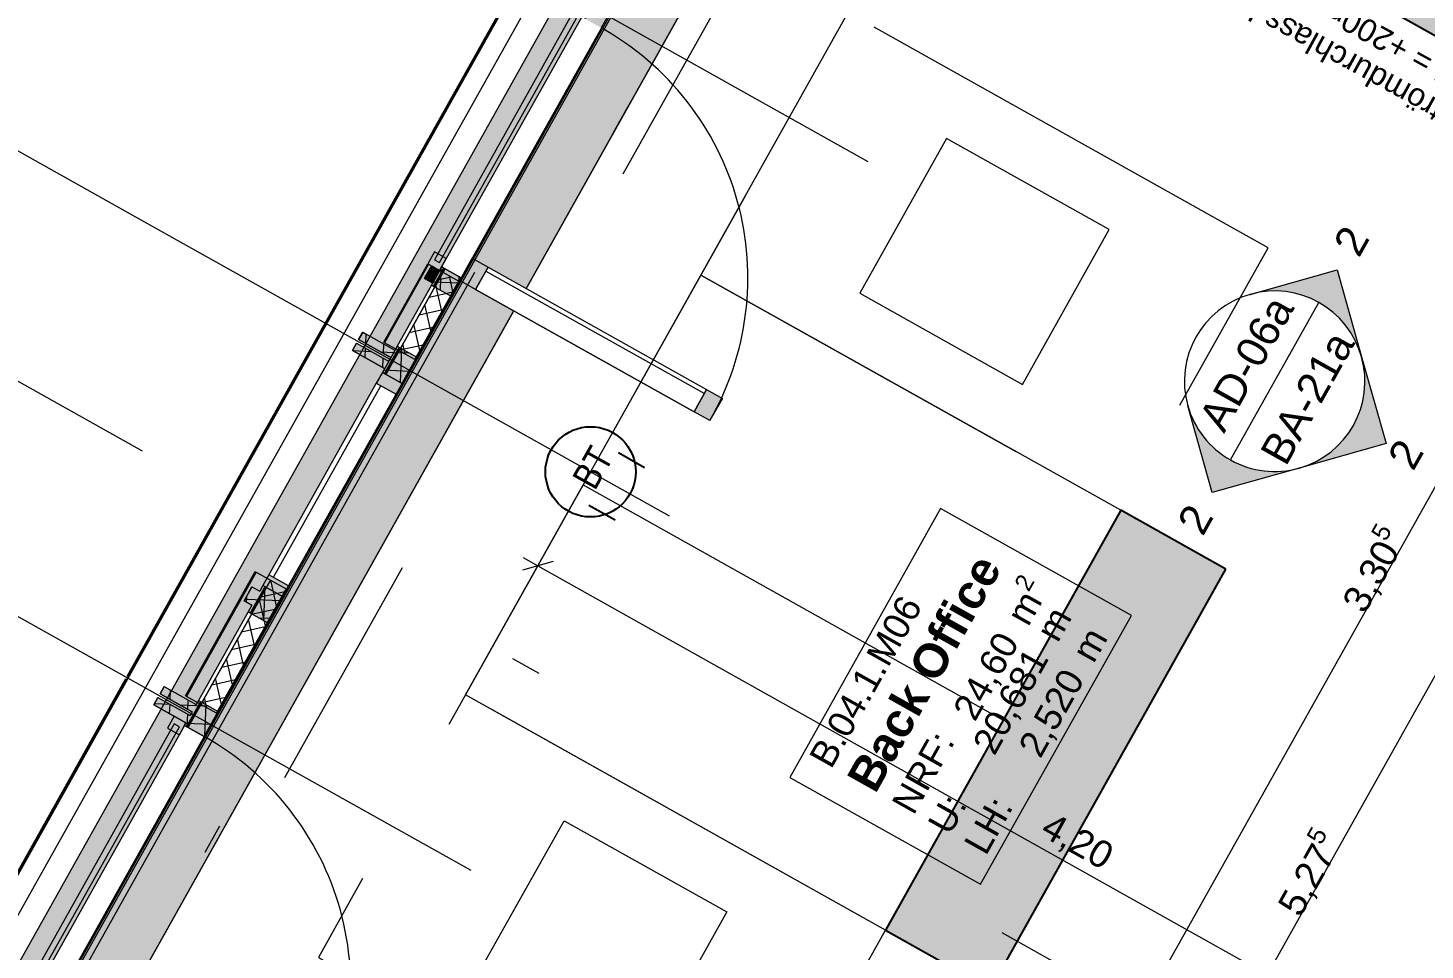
# Model space of a CAD drawing. Header units: metres. Extents: x -36 to 59, y 39 to 183.
# Drawn here: x -14.81 to -10.167, y 133.099 to 136.164 of the extents above; entities that cross this region are included whole.
import ezdxf

# ---------------------------------------------------------------- set-up
doc = ezdxf.new("R2010")
doc.units = ezdxf.units.M
doc.header["$MEASUREMENT"] = 0
for name, pattern in [('Achse', [0.0023, 0.0015, -0.0008]), ('Punktlinie', [0.0035, 0, -0.0035]), ('Strichlinie-über-Schnitt', [0.0023, 0.0008, -0.0015]), ('Strichlinie_ eng', [0.0023, 0.0015, -0.0008]), ('Strichpunktlinie', [0.006703, 0.003528, -0.001764, 0, -0.001411]), ('Wipeout_Contour', [1, 0, -1])]:
    doc.linetypes.add(name, pattern=pattern)
for name, color, linetype in [('00  Raster', 7, 'Continuous'), ('00  Raster Ausbau', 7, 'Continuous'), ('10  Decken', 7, 'Continuous'), ('10  Fassade', 7, 'Continuous'), ('10  Fassade_Deckschraffur', 7, 'Continuous'), ('10  Fassade_Schnittschraffur', 7, 'Continuous'), ('10  Wand Massiv_Deckschraffur', 7, 'Continuous'), ('10  Wand Massiv_Fenster', 7, 'Continuous'), ('20  Absturzsicherung', 7, 'Continuous'), ('20  Möbel', 7, 'Continuous'), ('20  Möbel_Deckschraffur', 7, 'Continuous'), ('20  TGA - Revi+BT', 7, 'Continuous'), ('20  Wand Leichtbau', 7, 'Continuous'), ('20  Wand Leichtbau_Fenster', 7, 'Continuous'), ('20  Wand Leichtbau_Schnittschraffur', 7, 'Continuous'), ('40  Bemaßung 1_ 50 AUSBAU', 7, 'Continuous'), ('40 Text Ausbau 1_50', 7, 'Continuous'), ('50  NUF - Raumstempel', 7, 'Continuous'), ('50 NUF - Raumstempel MIETERAUSBAU', 7, 'Continuous'), ('Neubau_20  Boden Aufbauten', 7, 'Continuous'), ('Neubau_20  Decke Abhangdecke', 7, 'Continuous'), ('Neubau_20  Möbel', 7, 'Continuous'), ('Neubau_20  TGA - Revi+BT', 7, 'Continuous'), ('Neubau_40 Text Ausbau 1_50', 7, 'Continuous'), ('Neubau_50 NUF - Raumstempel MIETERAUSBAU', 7, 'Continuous')]:
    doc.layers.add(name, color=color, linetype=linetype)
doc.styles.add('ERSTELLTER_STIL_1', font='')
doc.styles.add('ERSTELLTER_STIL_2', font='')
doc.styles.add('ERSTELLTER_STIL_3', font='')
doc.styles.get('ERSTELLTER_STIL_1').set_extended_font_data('Arial')
doc.styles.get('ERSTELLTER_STIL_2').set_extended_font_data('Arial', bold=True)
doc.styles.get('ERSTELLTER_STIL_3').set_extended_font_data('Arial Narrow')
pattern_1 = [(102.605446, (0, 0), (0.048794801, 0.0109118), []), (192.605446, (0, 0), (-0.0109118, 0.048794801), [])]
pattern_2 = [(87.605446, (0, 0), (-0.059947608, 0.00250684), []), (177.605446, (0, 0), (0.00250684, 0.059947608), [])]

msp = doc.modelspace()

# ---------------------------------------------------------------- linework, layer by layer
at = {"layer": 'Neubau_20  Boden Aufbauten', "color": 7, "linetype": 'Continuous', "lineweight": 13, "ltscale": 1000, "flags": 128}
msp.add_lwpolyline([(-5.8407, 133.7342), (-11.8253, 137.0874), (-11.8069, 137.1201), (-12.0559, 137.2596), (-18.6544, 125.4821), (-16.3427, 124.1868), (-16.6653, 123.611), (-16.8022, 123.6878), (-20.9522, 116.2812), (-16.9374, 114.0317)], dxfattribs=at)

# ---------------------------------------------------------------- next in the draw order: wipeouts: each hides what was drawn before it
at = {"color": 254, "linetype": 'Wipeout_Contour', "lineweight": 0, "ltscale": 578.896248}
msp.add_wipeout([(1.5068, 161.8649), (-18.3925, 126.3498), (-18.2219, 126.2542), (1.6769, 161.7686)], dxfattribs=at).dxf.layer = '10  Fassade_Deckschraffur'

# ---------------------------------------------------------------- next in the draw order: wipeouts: each hides what was drawn before it
at = {"color": 254, "linetype": 'Wipeout_Contour', "lineweight": 0, "ltscale": 579.75037}
msp.add_wipeout([(1.2236, 162.0253), (-18.6764, 126.5088), (-18.6188, 126.4766), (1.2811, 161.9927)], dxfattribs=at).dxf.layer = '10  Fassade_Deckschraffur'

# ---------------------------------------------------------------- next in the draw order: wipeouts: each hides what was drawn before it
at = {"color": 254, "linetype": 'Wipeout_Contour', "lineweight": 0, "ltscale": 579.478914}
msp.add_wipeout([(-18.4602, 126.3877), (1.4393, 161.9032), (1.2811, 161.9927), (-18.6188, 126.4766)], dxfattribs=at).dxf.layer = '10  Fassade_Deckschraffur'

# ---------------------------------------------------------------- next in the draw order: wipeouts: each hides what was drawn before it
at = {"color": 254, "linetype": 'Wipeout_Contour', "lineweight": 0, "ltscale": 579.276268}
msp.add_wipeout([(1.4393, 161.9032), (-18.4602, 126.3877), (-18.4575, 126.3862), (1.4419, 161.9017)], dxfattribs=at).dxf.layer = '10  Fassade_Deckschraffur'

# ---------------------------------------------------------------- next in the draw order: wipeouts: each hides what was drawn before it
at = {"color": 254, "linetype": 'Wipeout_Contour', "lineweight": 0, "ltscale": 579.199343}
msp.add_wipeout([(1.4446, 161.9001), (-18.4548, 126.3847), (-18.4016, 126.3549), (1.4977, 161.8701)], dxfattribs=at).dxf.layer = '10  Fassade_Deckschraffur'

# ---------------------------------------------------------------- next in the draw order: wipeouts: each hides what was drawn before it
at = {"color": 254, "linetype": 'Wipeout_Contour', "lineweight": 0, "ltscale": 579.127053}
msp.add_wipeout([(-18.3972, 126.3524), (1.5021, 161.8676), (1.4977, 161.8701), (-18.4016, 126.3549)], dxfattribs=at).dxf.layer = '10  Fassade_Deckschraffur'

# ---------------------------------------------------------------- next in the draw order: wipeouts: each hides what was drawn before it
at = {"color": 254, "linetype": 'Wipeout_Contour', "lineweight": 0, "ltscale": 579.115676}
msp.add_wipeout([(1.5021, 161.8676), (-18.3972, 126.3524), (-18.3925, 126.3498), (1.5068, 161.8649)], dxfattribs=at).dxf.layer = '10  Fassade_Deckschraffur'

# ---------------------------------------------------------------- next in the draw order: hatches: boundary and pattern name
at = {"layer": '10  Wand Massiv_Deckschraffur', "linetype": 'Continuous', "lineweight": 0, "true_color": 0xffffff}
msp.add_hatch(color=7, dxfattribs=at).paths.add_polyline_path([(-18.2218, 126.2542), (1.677, 161.7686), (1.3506, 161.9533), (-18.549, 126.4375)])
at = {"layer": '20  Möbel_Deckschraffur', "linetype": 'Continuous', "lineweight": 0, "true_color": 0xffffff}
msp.add_hatch(color=7, dxfattribs=at).paths.add_polyline_path([(-11.6107, 132.9696), (-10.8286, 134.3654), (-11.1776, 134.5609), (-11.9597, 133.1651)])
at = {"layer": '20  Wand Leichtbau_Schnittschraffur', "linetype": 'Continuous', "lineweight": 18}
msp.add_hatch(color=9, dxfattribs=at).paths.add_polyline_path([(-11.4152, 137.0009), (-11.4763, 136.8919), (-6.3423, 134.0153), (-6.2812, 134.1243)])
at = {"layer": 'Neubau_40 Text Ausbau 1_50', "linetype": 'Continuous', "lineweight": 0, "true_color": 0x000000}
for points in [[(-10.7481, 135.2787, -0.414214), (-10.3779, 135.0713), (-10.4593, 135.3601)], [(-10.3779, 135.0713, -0.414214), (-10.5853, 134.7012), (-10.2966, 134.7826)], [(-10.5853, 134.7012, -0.414214), (-10.9555, 134.9086), (-10.8741, 134.6198)]]:
    msp.add_hatch(color=18, dxfattribs=at).paths.add_polyline_path(points)

# ---------------------------------------------------------------- next in the draw order: linework, layer by layer
at = {"layer": '10  Decken', "color": 7, "linetype": 'Punktlinie', "lineweight": 13, "ltscale": 1000, "flags": 128}
msp.add_lwpolyline([(1.6639, 161.776), (-18.7726, 125.3019), (-16.6353, 124.1043), (-21.0101, 116.2964), (-22.973, 117.3962), (-23.0952, 117.1781), (-10.2099, 109.9585), (-9.9704, 110.3859), (-3.4571, 122.0106), (-0.8442, 120.5466), (0.5391, 119.7715)], dxfattribs=at)
at = {"layer": '10  Fassade', "color": 7, "linetype": 'Strichpunktlinie', "lineweight": 13, "ltscale": 1000}
msp.add_line((-18.3745, 126.3397), (1.5247, 161.8548), dxfattribs=at)
at = {"layer": '10  Fassade', "color": 7, "linetype": 'Continuous', "lineweight": 13, "ltscale": 1000}
for p, q in [((-13.6972, 135.153), (-13.7106, 135.1291)), ((-13.7179, 135.116), (-13.7314, 135.092)), ((-13.7179, 135.116), (-13.6111, 135.0561)), ((-14.0652, 134.307), (-14.0916, 134.2599)), ((-14.357, 133.9753), (-14.3705, 133.9513)), ((-14.3778, 133.9382), (-14.3913, 133.9142)), ((-14.3778, 133.9382), (-14.271, 133.8784))]:
    msp.add_line(p, q, dxfattribs=at)
at = {"layer": '10  Fassade', "color": 7, "linetype": 'Continuous', "lineweight": 18, "ltscale": 1000, "flags": 128}
for points in [[(-18.6764, 126.5088), (1.2236, 162.0253)], [(-18.6188, 126.4766), (1.2811, 161.9927)], [(-18.4602, 126.3877), (1.4393, 161.9032)], [(-18.4575, 126.3862), (1.4419, 161.9017)], [(-18.4548, 126.3847), (1.4446, 161.9001)], [(-18.4016, 126.3549), (1.4977, 161.8701)], [(-18.3972, 126.3524), (1.5021, 161.8676)], [(-18.3925, 126.3498), (1.5068, 161.8649)], [(-18.2219, 126.2542), (1.6769, 161.7686)]]:
    msp.add_lwpolyline(points, dxfattribs=at)
at = {"layer": '10  Fassade', "color": 7, "linetype": 'Strichlinie_ eng', "lineweight": 18, "ltscale": 1000, "flags": 128}
for points in [[(1.4333, 161.9065), (1.0653, 161.2497), (0.9101, 160.9727), (0.4643, 160.1771), (0.2502, 159.795), (-0.2545, 158.8942), (-0.4097, 158.6172), (-0.8555, 157.8216), (-1.0696, 157.4395), (-1.5743, 156.5388), (-1.7294, 156.2618), (-2.1752, 155.4662), (-2.3893, 155.0841), (-2.894, 154.1833), (-3.0492, 153.9063), (-3.495, 153.1107), (-3.7091, 152.7286), (-4.2138, 151.8278), (-4.369, 151.5509), (-4.8148, 150.7552), (-5.0289, 150.3731), (-5.5336, 149.4724), (-5.6888, 149.1954), (-6.1346, 148.3998), (-6.3487, 148.0177), (-6.8533, 147.1169), (-7.0085, 146.8399), (-7.4543, 146.0443), (-7.6684, 145.6622), (-8.1731, 144.7615), (-8.3283, 144.4845), (-8.7741, 143.6889), (-8.9882, 143.3067), (-9.4929, 142.406), (-9.6481, 142.129), (-10.0939, 141.3334), (-10.308, 140.9513), (-10.8127, 140.0505), (-10.9679, 139.7736), (-11.4136, 138.9779), (-11.6277, 138.5958), (-12.1324, 137.6951), (-12.2876, 137.4181), (-12.7334, 136.6225), (-12.9475, 136.2404), (-13.4522, 135.3396), (-13.6074, 135.0626), (-14.0532, 134.267), (-14.2673, 133.8849), (-14.772, 132.9842), (-14.9272, 132.7072), (-15.373, 131.9115), (-15.5871, 131.5294), (-16.0917, 130.6287), (-16.2469, 130.3517), (-16.6927, 129.5561), (-16.9068, 129.174), (-17.4115, 128.2732), (-17.5667, 127.9962), (-18.0125, 127.2006), (-18.4661, 126.391)], [(1.4986, 161.8696), (1.1307, 161.213), (0.9755, 160.9361), (0.5297, 160.1404), (0.3156, 159.7583), (-0.189, 158.8576), (-0.3442, 158.5806), (-0.79, 157.785), (-1.0041, 157.4029), (-1.5088, 156.5021), (-1.664, 156.2251), (-2.1098, 155.4295), (-2.3239, 155.0474), (-2.8286, 154.1467), (-2.9838, 153.8697), (-3.4296, 153.074), (-3.6437, 152.6919), (-4.1484, 151.7912), (-4.3036, 151.5142), (-4.7494, 150.7186), (-4.9634, 150.3365), (-5.4681, 149.4357), (-5.6233, 149.1587), (-6.0691, 148.3631), (-6.2832, 147.981), (-6.7879, 147.0803), (-6.9431, 146.8033), (-7.3889, 146.0077), (-7.603, 145.6255), (-8.1077, 144.7248), (-8.2629, 144.4478), (-8.7087, 143.6522), (-8.9228, 143.2701), (-9.4275, 142.3693), (-9.5827, 142.0924), (-10.0284, 141.2967), (-10.2425, 140.9146), (-10.7472, 140.0139), (-10.9024, 139.7369), (-11.3482, 138.9413), (-11.5623, 138.5592), (-12.067, 137.6584), (-12.2222, 137.3814), (-12.668, 136.5858), (-12.8821, 136.2037), (-13.3868, 135.303), (-13.542, 135.026), (-13.9878, 134.2303), (-14.2019, 133.8482), (-14.7065, 132.9475), (-14.8617, 132.6705), (-15.3075, 131.8749), (-15.5216, 131.4928), (-16.0263, 130.592), (-16.1815, 130.315), (-16.6273, 129.5194), (-16.8414, 129.1373), (-17.3461, 128.2366), (-17.5013, 127.9596), (-17.9471, 127.164), (-18.4007, 126.3544)], [(-13.4913, 135.3312), (-13.4679, 135.373)], [(-13.4679, 135.373), (-13.4417, 135.3584)], [(-13.4652, 135.3165), (-13.4913, 135.3312)], [(-13.7106, 135.1291), (-13.6972, 135.153)], [(-13.6972, 135.153), (-13.5903, 135.0932)], [(-13.7314, 135.092), (-13.7179, 135.116)], [(-13.7179, 135.116), (-13.6111, 135.0561)], [(-13.6037, 135.0692), (-13.7106, 135.1291)], [(-13.6245, 135.0321), (-13.7314, 135.092)], [(-14.0916, 134.2599), (-14.0652, 134.307)], [(-14.0652, 134.307), (-14.039, 134.2923)], [(-14.0654, 134.2452), (-14.0916, 134.2599)], [(-14.3705, 133.9513), (-14.357, 133.9753)], [(-14.2636, 133.8914), (-14.3705, 133.9513)], [(-14.357, 133.9753), (-14.2502, 133.9154)], [(-14.3913, 133.9142), (-14.3778, 133.9382)], [(-14.2844, 133.8544), (-14.3913, 133.9142)], [(-14.3778, 133.9382), (-14.271, 133.8784)]]:
    msp.add_lwpolyline(points, dxfattribs=at)
at = {"layer": '10  Wand Massiv_Fenster', "color": 7, "linetype": 'Continuous', "lineweight": 13, "ltscale": 1000}
for p, q in [((1.3506, 161.9533), (-18.549, 126.4375)), ((1.677, 161.7686), (-18.2218, 126.2542))]:
    msp.add_line(p, q, dxfattribs=at)
at = {"layer": '20  Möbel', "color": 7, "linetype": 'Continuous', "lineweight": 25, "ltscale": 1000}
for p, q in [((-11.1776, 134.5609), (-11.9597, 133.1651)), ((-10.8286, 134.3654), (-11.1776, 134.5609)), ((-11.6107, 132.9696), (-10.8286, 134.3654)), ((-11.9597, 133.1651), (-11.6107, 132.9696))]:
    msp.add_line(p, q, dxfattribs=at)
at = {"layer": '20  Möbel', "color": 253, "linetype": 'Strichlinie_ eng', "lineweight": 18, "ltscale": 1000, "true_color": 0x9f9f9f, "flags": 128}
msp.add_lwpolyline([(-11.9597, 133.1651), (-13.3555, 133.9472), (-13.8443, 133.0748), (-12.4485, 132.2927)], close=True, dxfattribs=at)
at = {"layer": '20  Wand Leichtbau', "color": 7, "linetype": 'Continuous', "lineweight": 25, "ltscale": 1000, "flags": 128}
msp.add_lwpolyline([(-11.4763, 136.8919), (-7.9867, 134.9367)], dxfattribs=at)
at = {"layer": '40  Bemaßung 1_ 50 AUSBAU', "color": 7, "linetype": 'Continuous', "lineweight": 13, "ltscale": 1000}
for p, q in [((-11.1096, 132.8974), (-9.4939, 135.7811)), ((-9.2268, 135.6315), (-11.8053, 131.0296)), ((-13.1643, 134.4036), (-13.1152, 134.3761)), ((-13.1496, 134.3147), (-13.0808, 134.4374)), ((-13.0641, 134.3904), (-13.1662, 134.3617)), ((-13.1152, 134.3761), (-9.4511, 132.3231))]:
    msp.add_line(p, q, dxfattribs=at)
at = {"layer": 'Neubau_20  Decke Abhangdecke', "color": 7, "linetype": 'Strichlinie-über-Schnitt', "lineweight": 13, "ltscale": 1000, "flags": 128}
msp.add_lwpolyline([(-14.5878, 132.5457), (-14.4351, 132.4601), (-14.3423, 132.6259), (-13.9671, 132.4157), (-14.0417, 132.2827), (-10.5651, 130.3348), (-7.9867, 134.9366), (-11.4632, 136.8845), (-11.5378, 136.7515), (-11.9129, 136.9617), (-11.82, 137.1274), (-11.9727, 137.213)], close=True, dxfattribs=at)
at = {"layer": 'Neubau_20  Möbel', "color": 7, "linetype": 'Continuous', "lineweight": 13, "ltscale": 1000, "flags": 128}
for points in [[(-12.0457, 135.2823), (-11.5049, 134.9793), (-11.2165, 135.494), (-11.7573, 135.797)], [(-13.0282, 133.5288), (-12.4874, 133.2257), (-12.7757, 132.711), (-13.3166, 133.0141)]]:
    msp.add_lwpolyline(points, close=True, dxfattribs=at)
at = {"layer": 'Neubau_20  TGA - Revi+BT', "color": 1, "linetype": 'Continuous', "lineweight": 25, "ltscale": 1000}
for p, q in [((-12.7603, 134.7026), (-12.8475, 134.7515)), ((-12.858, 134.5281), (-12.9453, 134.577))]:
    msp.add_line(p, q, dxfattribs=at)
msp.add_circle((-12.94, 134.6887), 0.15, dxfattribs=at)
at = {"layer": 'Neubau_40 Text Ausbau 1_50', "color": 7, "linetype": 'Continuous', "lineweight": 13, "ltscale": 1000}
for p, q in [((-10.7481, 135.2787), (-10.4593, 135.3601)), ((-10.4593, 135.3601), (-10.3779, 135.0713)), ((-10.8133, 134.7282), (-10.5201, 135.2517)), ((-10.3779, 135.0713), (-10.2966, 134.7826)), ((-10.8741, 134.6198), (-10.9555, 134.9086)), ((-10.2966, 134.7826), (-10.5853, 134.7012)), ((-10.5853, 134.7012), (-10.8741, 134.6198))]:
    msp.add_line(p, q, dxfattribs=at)
for start, end in [(15.738, 105.738), (105.738, 195.738), (285.738, 15.738), (195.738, 285.738)]:
    msp.add_arc((-10.6667, 134.9899), 0.3, start, end, dxfattribs=at)
for p in [(-10.7481, 135.2787), (-10.3779, 135.0713), (-10.9555, 134.9086), (-10.5853, 134.7012)]:
    msp.add_point(p, dxfattribs=at)
at = {"layer": 'Neubau_50 NUF - Raumstempel MIETERAUSBAU', "color": 7, "linetype": 'Continuous', "lineweight": 13, "ltscale": 1000}
for p, q in [((-11.777, 134.5668), (-12.2777, 133.6732)), ((-11.143, 134.2116), (-11.777, 134.5668)), ((-11.6437, 133.3179), (-11.143, 134.2116)), ((-12.2777, 133.6732), (-11.6437, 133.3179))]:
    msp.add_line(p, q, dxfattribs=at)

# ---------------------------------------------------------------- next in the draw order: texts
at = {"layer": '20  TGA - Revi+BT', "color": 1, "linetype": 'Continuous', "lineweight": 25, "insert": (-12.9004, 134.7604), "char_height": 0.09, "attachment_point": 6, "rotation": 60.7378, "style": 'ERSTELLTER_STIL_3'}
msp.add_mtext('\\A1;{\\pqr;\\fArial Narrow|b0|i0|c0|p38;BT }', dxfattribs=at)
at = {"layer": '20  Wand Leichtbau_Fenster', "color": 7, "linetype": 'Continuous', "lineweight": 18, "char_height": 0.075, "attachment_point": 4, "rotation": 151.2521, "style": 'ERSTELLTER_STIL_1'}
for s, insert in [('\\A1;{\\pql;\\fArial|b0|i0|c0|p38;2x Überströmdurchlass LDO-T 0,50/0,30}', (-9.7476, 135.6868)), ('\\A1;{\\pql;\\fArial|b0|i0|c0|p38;UK = +200mm ü. OKFFB}', (-9.9966, 135.9579))]:
    msp.add_mtext(s, dxfattribs=dict(at, insert=insert))
at = {"layer": '40  Bemaßung 1_ 50 AUSBAU', "color": 7, "linetype": 'Continuous', "lineweight": 13, "char_height": 0.09, "attachment_point": 7, "rotation": 60.738, "style": 'ERSTELLTER_STIL_1'}
for s, insert in [('\\A1;{\\pql;\\fArial|b0|i0|c0|p38;3,30\\fArial|b0|i0|c0|p38;\\A1{\\H.66x;\\S5^  ;}}', (-10.3448, 134.2003)), ('\\A1;{\\pql;\\fArial|b0|i0|c0|p38;5,27\\fArial|b0|i0|c0|p38;\\A1{\\H.66x;\\S5^  ;}}', (-10.5591, 133.1916))]:
    msp.add_mtext(s, dxfattribs=dict(at, insert=insert))
at = {"layer": '40  Bemaßung 1_ 50 AUSBAU', "color": 7, "linetype": 'Continuous', "lineweight": 13, "insert": (-11.458, 133.4682), "char_height": 0.09, "width": 0.239452, "attachment_point": 7, "rotation": 330.738, "style": 'ERSTELLTER_STIL_1'}
msp.add_mtext('\\A1;{\\pql;\\fArial|b0|i0|c0|p38;4,20}', dxfattribs=at)
at = {"layer": '40 Text Ausbau 1_50', "color": 7, "linetype": 'Continuous', "lineweight": 13, "char_height": 0.1016, "rotation": 60.738, "style": 'ERSTELLTER_STIL_1'}
for s, insert, attachment_point in [('\\A1;{\\pql;\\fArial|b0|i0|c0|p38;2}', (-10.4313, 135.422), 4), ('\\A1;{\\pql;\\fArial|b0|i0|c0|p38;AD-06a}', (-10.8785, 134.8387), 4), ('\\A1;{\\pql;\\fArial|b0|i0|c0|p38;BA-21a}', (-10.6736, 134.7281), 4), ('\\A1;{\\pql;\\fArial|b0|i0|c0|p38;2}', (-10.2952, 134.7376), 1), ('\\A1;{\\pql;\\fArial|b0|i0|c0|p38;2}', (-10.9499, 134.4963), 4)]:
    msp.add_mtext(s, dxfattribs=dict(at, insert=insert, attachment_point=attachment_point))
at = {"layer": '50 NUF - Raumstempel MIETERAUSBAU', "color": 7, "linetype": 'Continuous', "lineweight": 18, "attachment_point": 1, "rotation": 60.738}
for s, insert, char_height, style in [('\\A1;{\\pqj;\\pt0;\\fArial|b1|i0|c0|p38;Back Office}', (-12.0921, 133.6705), 0.1125, 'ERSTELLTER_STIL_2'), ('\\A1;{\\pql;\\pt0,0.1;\\fArial|b0|i0|c0|p38;24,60\\fArial|b0|i0|c0|p38;\\A1{\\H.66x;\\S^  ;}\\fArial|b0|i0|c0|p38; m\\fArial|b0|i0|c0|p38;\\A1{\\H.66x;\\S2^  ;}}', (-11.7615, 133.9105), 0.0875, 'ERSTELLTER_STIL_1'), ('\\A1;{\\pql;\\pt0;\\fArial|b0|i0|c0|p38;B.04.1.M06}', (-12.217, 133.7405), 0.0875, 'ERSTELLTER_STIL_1'), ('\\A1;{\\pql;\\pt0,0.1;\\fArial|b0|i0|c0|p38;20,681\\fArial|b0|i0|c0|p38;\\A1{\\H.66x;\\S^  ;}\\fArial|b0|i0|c0|p38; m\\fArial|b0|i0|c0|p38;\\A1{\\H.66x;\\S^  ;}}', (-11.6743, 133.785), 0.0875, 'ERSTELLTER_STIL_1'), ('\\A1;{\\pql;\\pt0,0.1;\\fArial|b0|i0|c0|p38;2,520\\fArial|b0|i0|c0|p38;\\A1{\\H.66x;\\S^  ;}\\fArial|b0|i0|c0|p38; m\\fArial|b0|i0|c0|p38;\\A1{\\H.66x;\\S^  ;}}', (-11.5219, 133.7757), 0.0875, 'ERSTELLTER_STIL_1'), ('\\A1;{\\pqj;\\pt0;\\fArial|b0|i0|c0|p38;NRF: }', (-11.9429, 133.5869), 0.0875, 'ERSTELLTER_STIL_1'), ('\\A1;{\\pqj;\\pt0;\\fArial|b0|i0|c0|p38;U: }', (-11.8229, 133.5197), 0.0875, 'ERSTELLTER_STIL_1'), ('\\A1;{\\pqj;\\pt0;\\fArial|b0|i0|c0|p38;LH: }', (-11.7029, 133.4525), 0.0875, 'ERSTELLTER_STIL_1')]:
    msp.add_mtext(s, dxfattribs=dict(at, insert=insert, char_height=char_height, style=style))

# ---------------------------------------------------------------- next in the draw order: wipeouts: each hides what was drawn before it
at = {"color": 254, "linetype": 'Wipeout_Contour', "lineweight": 0, "ltscale": 545.620857}
msp.add_wipeout([(-13.4353, 135.3697), (-13.3699, 135.3331), (-12.9041, 136.1644), (-12.9695, 136.2011)], dxfattribs=at).dxf.layer = '10  Fassade_Deckschraffur'
at = {"color": 254, "linetype": 'Wipeout_Contour', "lineweight": 0, "ltscale": 543.446915}
msp.add_wipeout([(-13.583, 135.1063), (-13.5175, 135.0696), (-13.4036, 135.2729), (-13.4691, 135.3095)], dxfattribs=at).dxf.layer = '10  Fassade_Deckschraffur'
at = {"color": 254, "linetype": 'Wipeout_Contour', "lineweight": 0, "ltscale": 541.409498}
msp.add_wipeout([(-14.0287, 134.3106), (-13.9633, 134.274), (-13.5664, 134.9824), (-13.6318, 135.019)], dxfattribs=at).dxf.layer = '10  Fassade_Deckschraffur'
at = {"color": 254, "linetype": 'Wipeout_Contour', "lineweight": 0, "ltscale": 539.201944}
msp.add_wipeout([(-14.2428, 133.9285), (-14.1774, 133.8919), (-14.0122, 134.1867), (-14.0776, 134.2234)], dxfattribs=at).dxf.layer = '10  Fassade_Deckschraffur'
at = {"color": 254, "linetype": 'Wipeout_Contour', "lineweight": 0, "ltscale": 536.788155}
msp.add_wipeout([(-14.7551, 133.0143), (-14.6897, 132.9776), (-14.2239, 133.809), (-14.2893, 133.8456)], dxfattribs=at).dxf.layer = '10  Fassade_Deckschraffur'

# ---------------------------------------------------------------- next in the draw order: hatches: boundary and pattern name
at = {"layer": '10  Fassade', "linetype": 'Continuous', "lineweight": 0, "true_color": 0xffffff}
for points in [[(-13.6271, 135.1195), (-13.6245, 135.1181), (-13.4783, 135.3789), (-13.481, 135.3804)], [(-13.5242, 135.0618), (-13.5224, 135.0609), (-13.3763, 135.3217), (-13.378, 135.3227)], [(-14.2858, 133.944), (-14.2832, 133.9425), (-14.0517, 134.3556), (-14.0543, 134.3571)], [(-14.1828, 133.8863), (-14.1811, 133.8853), (-13.9496, 134.2984), (-13.9514, 134.2994)]]:
    msp.add_hatch(color=7, dxfattribs=at).paths.add_polyline_path(points)
at = {"layer": '10  Fassade', "linetype": 'Continuous', "lineweight": 13, "true_color": 0x000100}
h = msp.add_hatch(dxfattribs=at)
h.set_pattern_fill('Dämmung__hart_2_0002', color=98, style=0, pattern_type=2)
h.set_pattern_definition(pattern_1)
h.paths.add_polyline_path([(-13.5765, 135.0912), (-13.5242, 135.0618), (-13.378, 135.3227), (-13.4304, 135.352)])
h = msp.add_hatch(dxfattribs=at)
h.set_pattern_fill('Dämmung__hart_2_0002', color=98, style=0, pattern_type=2)
h.set_pattern_definition(pattern_1)
h.paths.add_polyline_path([(-14.2352, 133.9156), (-14.1828, 133.8863), (-13.9514, 134.2994), (-14.0037, 134.3287)])
at = {"layer": '10  Fassade_Schnittschraffur', "linetype": 'Continuous', "lineweight": 0, "true_color": 0xffffff}
for points in [[(-13.4417, 135.3584), (-13.4679, 135.373), (-13.4913, 135.3312), (-13.4652, 135.3165)], [(-13.4353, 135.3697), (-13.4417, 135.3584), (-13.4652, 135.3165), (-13.4691, 135.3095), (-13.4036, 135.2729), (-13.3699, 135.3331)], [(-13.4353, 135.3697), (-13.3699, 135.3331), (-13.4352, 135.3699)], [(-13.6972, 135.153), (-13.7106, 135.1291), (-13.6037, 135.0692), (-13.5903, 135.0932)], [(-13.7314, 135.092), (-13.6245, 135.0321), (-13.6111, 135.0561), (-13.7179, 135.116)], [(-14.0652, 134.307), (-14.0916, 134.2599), (-14.0654, 134.2452), (-14.039, 134.2923)], [(-14.2502, 133.9154), (-14.357, 133.9753), (-14.3705, 133.9513), (-14.2636, 133.8914)], [(-14.3913, 133.9142), (-14.2844, 133.8544), (-14.271, 133.8784), (-14.3778, 133.9382)], [(-14.2636, 133.8914), (-14.2673, 133.8849), (-14.271, 133.8784), (-14.2844, 133.8544), (-14.2893, 133.8456), (-14.2239, 133.809), (-14.1774, 133.8919), (-14.2428, 133.9285)], [(-14.2894, 133.8455), (-14.224, 133.8088), (-14.2893, 133.8456)]]:
    msp.add_hatch(color=7, dxfattribs=at).paths.add_polyline_path(points)
at = {"layer": '10  Fassade_Schnittschraffur', "linetype": 'Continuous', "lineweight": 13, "true_color": 0x000100}
h = msp.add_hatch(dxfattribs=at)
h.set_pattern_fill('Dämmung__hart_1_0002', color=98, style=0, pattern_type=2)
h.set_pattern_definition(pattern_2)
h.paths.add_polyline_path([(-13.4417, 135.3584), (-13.4679, 135.373), (-13.4913, 135.3312), (-13.4652, 135.3165)])
h = msp.add_hatch(dxfattribs=at)
h.set_pattern_fill('Dämmung__hart_1_0002', color=98, style=0, pattern_type=2)
h.set_pattern_definition(pattern_2)
h.paths.add_polyline_path([(-13.4353, 135.3697), (-13.4417, 135.3584), (-13.4652, 135.3165), (-13.4691, 135.3095), (-13.4036, 135.2729), (-13.3699, 135.3331)])
h = msp.add_hatch(dxfattribs=at)
h.set_pattern_fill('Dämmung__hart_1_0002', color=98, style=0, pattern_type=2)
h.set_pattern_definition(pattern_2)
h.paths.add_polyline_path([(-13.6972, 135.153), (-13.7106, 135.1291), (-13.6037, 135.0692), (-13.5903, 135.0932)])
h = msp.add_hatch(dxfattribs=at)
h.set_pattern_fill('Dämmung__hart_1_0002', color=98, style=0, pattern_type=2)
h.set_pattern_definition(pattern_2)
h.paths.add_polyline_path([(-13.7314, 135.092), (-13.6245, 135.0321), (-13.6111, 135.0561), (-13.7179, 135.116)])
h = msp.add_hatch(dxfattribs=at)
h.set_pattern_fill('Dämmung__hart_1_0002', color=98, style=0, pattern_type=2)
h.set_pattern_definition(pattern_2)
h.paths.add_polyline_path([(-14.0652, 134.307), (-14.0916, 134.2599), (-14.0654, 134.2452), (-14.039, 134.2923)])
h = msp.add_hatch(dxfattribs=at)
h.set_pattern_fill('Dämmung__hart_1_0002', color=98, style=0, pattern_type=2)
h.set_pattern_definition(pattern_2)
h.paths.add_polyline_path([(-14.2502, 133.9154), (-14.357, 133.9753), (-14.3705, 133.9513), (-14.2636, 133.8914)])
h = msp.add_hatch(dxfattribs=at)
h.set_pattern_fill('Dämmung__hart_1_0002', color=98, style=0, pattern_type=2)
h.set_pattern_definition(pattern_2)
h.paths.add_polyline_path([(-14.3913, 133.9142), (-14.2844, 133.8544), (-14.271, 133.8784), (-14.3778, 133.9382)])
h = msp.add_hatch(dxfattribs=at)
h.set_pattern_fill('Dämmung__hart_1_0002', color=98, style=0, pattern_type=2)
h.set_pattern_definition(pattern_2)
h.paths.add_polyline_path([(-14.2636, 133.8914), (-14.2673, 133.8849), (-14.271, 133.8784), (-14.2844, 133.8544), (-14.2893, 133.8456), (-14.2239, 133.809), (-14.1774, 133.8919), (-14.2428, 133.9285)])
at = {"layer": '20  Absturzsicherung', "linetype": 'Continuous', "lineweight": 0, "true_color": 0xffffff}
msp.add_hatch(color=7, dxfattribs=at).paths.add_polyline_path([(-14.3456, 133.8371), (-14.3064, 133.8151), (-14.2844, 133.8544), (-14.3237, 133.8764)])

# ---------------------------------------------------------------- next in the draw order: linework, layer by layer
at = {"layer": '00  Raster Ausbau', "color": 9, "linetype": 'Achse', "lineweight": 18, "ltscale": 1000}
for p, q in [((-12.8908, 136.2086), (-12.0184, 135.7198)), ((-14.2106, 133.8531), (-13.3382, 133.3643))]:
    msp.add_line(p, q, dxfattribs=at)
at = {"layer": '10  Fassade', "color": 7, "linetype": 'Continuous', "lineweight": 13, "ltscale": 1000}
for p, q in [((-13.4679, 135.373), (-13.4913, 135.3312)), ((-13.4679, 135.373), (-13.4417, 135.3584)), ((-13.4353, 135.3697), (-13.4417, 135.3584)), ((-13.4353, 135.3697), (-13.3699, 135.3331)), ((-13.3699, 135.3331), (-13.4036, 135.2729)), ((-13.4913, 135.3312), (-13.4652, 135.3165)), ((-13.4652, 135.3165), (-13.4691, 135.3095)), ((-13.4691, 135.3095), (-13.4036, 135.2729)), ((-13.6972, 135.153), (-13.5903, 135.0932)), ((-13.7106, 135.1291), (-13.6037, 135.0692)), ((-13.583, 135.1063), (-13.5903, 135.0932)), ((-13.583, 135.1063), (-13.5175, 135.0696)), ((-13.7314, 135.092), (-13.6245, 135.0321)), ((-13.6037, 135.0692), (-13.6111, 135.0561)), ((-13.6245, 135.0321), (-13.6318, 135.019)), ((-14.0652, 134.307), (-14.039, 134.2923)), ((-13.9633, 134.274), (-14.0122, 134.1867)), ((-14.0916, 134.2599), (-14.0654, 134.2452)), ((-14.0654, 134.2452), (-14.0776, 134.2234)), ((-14.0776, 134.2234), (-14.0122, 134.1867)), ((-14.3705, 133.9513), (-14.2636, 133.8914)), ((-14.357, 133.9753), (-14.2502, 133.9154)), ((-14.3913, 133.9142), (-14.2844, 133.8544)), ((-14.2428, 133.9285), (-14.2502, 133.9154)), ((-14.2428, 133.9285), (-14.1774, 133.8919)), ((-14.2844, 133.8544), (-14.2893, 133.8456)), ((-14.1774, 133.8919), (-14.2239, 133.809)), ((-14.2893, 133.8456), (-14.2239, 133.809))]:
    msp.add_line(p, q, dxfattribs=at)
at = {"layer": '10  Fassade', "color": 7, "linetype": 'Continuous', "lineweight": 18, "ltscale": 1000, "flags": 128}
for points in [[(-12.9695, 136.2011), (-13.4353, 135.3697)], [(-12.9041, 136.1644), (-13.3699, 135.3331)], [(-13.4691, 135.3095), (-13.583, 135.1063)], [(-13.4036, 135.2729), (-13.5175, 135.0696)], [(-13.6318, 135.019), (-14.0287, 134.3106)], [(-13.5664, 134.9824), (-13.9633, 134.274)], [(-14.0776, 134.2234), (-14.2428, 133.9285)], [(-14.0122, 134.1867), (-14.1774, 133.8919)], [(-14.2893, 133.8456), (-14.7551, 133.0143)], [(-14.2239, 133.809), (-14.6897, 132.9776)]]:
    msp.add_lwpolyline(points, dxfattribs=at)
for points in [[(-13.6271, 135.1195), (-13.481, 135.3804), (-13.4783, 135.3789), (-13.6245, 135.1181)], [(-13.6245, 135.1181), (-13.4783, 135.3789), (-13.4304, 135.352), (-13.5765, 135.0912)], [(-13.5765, 135.0912), (-13.4304, 135.352), (-13.378, 135.3227), (-13.5242, 135.0618)], [(-13.3699, 135.3331), (-13.4352, 135.3699)], [(-13.5242, 135.0618), (-13.378, 135.3227), (-13.3763, 135.3217), (-13.5224, 135.0609)], [(-14.2858, 133.944), (-14.0543, 134.3571), (-14.0517, 134.3556), (-14.2832, 133.9425)], [(-14.2832, 133.9425), (-14.0517, 134.3556), (-14.0037, 134.3287), (-14.2352, 133.9156)], [(-14.2352, 133.9156), (-14.0037, 134.3287), (-13.9514, 134.2994), (-14.1828, 133.8863)], [(-14.1828, 133.8863), (-13.9514, 134.2994), (-13.9496, 134.2984), (-14.1811, 133.8853)], [(-14.2893, 133.8456), (-14.224, 133.8088)]]:
    msp.add_lwpolyline(points, close=True, dxfattribs=at)
at = {"layer": '10  Fassade', "color": 7, "linetype": 'Continuous', "lineweight": 13, "ltscale": 1000, "flags": 128}
msp.add_lwpolyline([(-14.2636, 133.8914), (-14.2673, 133.8849), (-14.271, 133.8784)], dxfattribs=at)
at = {"layer": '10  Fassade', "color": 7, "linetype": 'Continuous', "lineweight": 13, "ltscale": 1000}
msp.add_arc((-14.6896, 132.9778), 0.9526, 330.1365, 60.738, dxfattribs=at)
at = {"layer": '20  Absturzsicherung', "color": 7, "linetype": 'Continuous', "lineweight": 18, "ltscale": 1000, "flags": 128}
msp.add_lwpolyline([(-14.3456, 133.8371), (-14.3064, 133.8151), (-14.2844, 133.8544), (-14.3237, 133.8764)], close=True, dxfattribs=at)

# ---------------------------------------------------------------- next in the draw order: wipeouts: each hides what was drawn before it
at = {"color": 254, "linetype": 'Wipeout_Contour', "lineweight": 0, "ltscale": 541.409285}
msp.add_wipeout([(-14.0086, 134.3466), (-13.9432, 134.3099), (-13.5865, 134.9464), (-13.652, 134.9831)], dxfattribs=at).dxf.layer = '10  Fassade_Deckschraffur'
at = {"color": 254, "linetype": 'Wipeout_Contour', "lineweight": 0, "ltscale": 542.992824}
msp.add_wipeout([(-13.2808, 135.3693), (-13.3224, 135.2952), (-12.596, 134.8882), (-12.5545, 134.9624)], dxfattribs=at).dxf.layer = '10  Fassade_Schnittschraffur'

# ---------------------------------------------------------------- next in the draw order: hatches: boundary and pattern name
at = {"layer": '10  Fassade_Schnittschraffur', "linetype": 'Continuous', "lineweight": 0, "true_color": 0xffffff}
for points in [[(-13.3332, 135.3987), (-13.3747, 135.3245), (-13.3224, 135.2952), (-13.2808, 135.3693)], [(-13.583, 135.1063), (-13.5903, 135.0932), (-13.6037, 135.0692), (-13.6111, 135.0561), (-13.6245, 135.0321), (-13.6318, 135.019), (-13.5664, 134.9824), (-13.5175, 135.0696)], [(-13.6319, 135.0188), (-13.652, 134.9831), (-13.5865, 134.9464), (-13.5665, 134.9822)], [(-13.6319, 135.0188), (-13.5665, 134.9822), (-13.6318, 135.019)], [(-12.5545, 134.9624), (-12.596, 134.8882), (-12.5437, 134.8589), (-12.5021, 134.933)], [(-14.0287, 134.3106), (-14.039, 134.2923), (-14.0654, 134.2452), (-14.0776, 134.2234), (-14.0122, 134.1867), (-13.9633, 134.274)], [(-13.9632, 134.2741), (-13.9432, 134.3099), (-14.0086, 134.3466), (-14.0287, 134.3108)], [(-14.0287, 134.3106), (-13.9633, 134.274), (-14.0287, 134.3108)]]:
    msp.add_hatch(color=7, dxfattribs=at).paths.add_polyline_path(points)
at = {"layer": '10  Fassade_Schnittschraffur', "linetype": 'Continuous', "lineweight": 13, "true_color": 0x000100}
h = msp.add_hatch(dxfattribs=at)
h.set_pattern_fill('Dämmung__hart_1_0002', color=98, style=0, pattern_type=2)
h.set_pattern_definition(pattern_2)
h.paths.add_polyline_path([(-13.583, 135.1063), (-13.5903, 135.0932), (-13.6037, 135.0692), (-13.6111, 135.0561), (-13.6245, 135.0321), (-13.6318, 135.019), (-13.5664, 134.9824), (-13.5175, 135.0696)])
h = msp.add_hatch(dxfattribs=at)
h.set_pattern_fill('Dämmung__hart_1_0002', color=98, style=0, pattern_type=2)
h.set_pattern_definition(pattern_2)
h.paths.add_polyline_path([(-14.0287, 134.3106), (-14.039, 134.2923), (-14.0654, 134.2452), (-14.0776, 134.2234), (-14.0122, 134.1867), (-13.9633, 134.274)])

# ---------------------------------------------------------------- next in the draw order: linework, layer by layer
at = {"layer": '10  Fassade', "color": 7, "linetype": 'Continuous', "lineweight": 18, "ltscale": 1000}
for p, q in [((-13.2881, 135.3562), (-12.5618, 134.9493)), ((-13.2808, 135.3693), (-12.5545, 134.9624)), ((-13.3224, 135.2952), (-12.596, 134.8882)), ((-13.652, 134.9831), (-14.0086, 134.3466)), ((-13.9938, 134.3383), (-13.6371, 134.9748)), ((-13.9432, 134.3099), (-13.5865, 134.9464))]:
    msp.add_line(p, q, dxfattribs=at)
at = {"layer": '10  Fassade', "color": 7, "linetype": 'Continuous', "lineweight": 13, "ltscale": 1000}
for p, q in [((-13.5175, 135.0696), (-13.5664, 134.9824)), ((-13.6318, 135.019), (-13.5664, 134.9824)), ((-14.0287, 134.3106), (-14.039, 134.2923)), ((-14.0287, 134.3106), (-13.9633, 134.274))]:
    msp.add_line(p, q, dxfattribs=at)
at = {"layer": '10  Fassade', "color": 7, "linetype": 'Continuous', "lineweight": 18, "ltscale": 1000, "flags": 128}
for points in [[(-13.3332, 135.3987), (-13.2808, 135.3693), (-13.3224, 135.2952), (-13.3747, 135.3245)], [(-13.2808, 135.3693), (-12.5545, 134.9624), (-12.596, 134.8882), (-13.3224, 135.2952)], [(-13.6319, 135.0188), (-13.652, 134.9831), (-13.5865, 134.9464), (-13.5665, 134.9822)], [(-13.6318, 135.019), (-13.5665, 134.9822)], [(-12.5545, 134.9624), (-12.5021, 134.933), (-12.5437, 134.8589), (-12.596, 134.8882)], [(-13.9632, 134.2741), (-13.9432, 134.3099), (-14.0086, 134.3466), (-14.0287, 134.3108)], [(-13.9633, 134.274), (-14.0287, 134.3108)]]:
    msp.add_lwpolyline(points, close=True, dxfattribs=at)
at = {"layer": '10  Fassade', "color": 7, "linetype": 'Continuous', "lineweight": 13, "ltscale": 1000}
msp.add_arc((-13.3698, 135.3332), 0.9526, 330.1365, 60.738, dxfattribs=at)
at = {"layer": '20  Möbel', "color": 253, "linetype": 'Strichlinie_ eng', "lineweight": 18, "ltscale": 1000, "true_color": 0x9f9f9f, "flags": 128}
msp.add_lwpolyline([(-10.6888, 135.4333), (-12.0846, 136.2154), (-12.5734, 135.343), (-11.1776, 134.5609)], close=True, dxfattribs=at)
at = {"layer": '50  NUF - Raumstempel', "color": 7, "linetype": 'Punktlinie', "lineweight": 13, "ltscale": 1000, "flags": 128}
msp.add_lwpolyline([(-10.0359, 110.1647), (-20.9522, 116.2812), (-16.4992, 124.2287), (-18.674, 125.4472), (-12.0678, 137.2376), (-11.8323, 137.1056), (-11.9129, 136.9617), (-11.5378, 136.7515), (-11.4571, 136.8954), (-6.3493, 134.0335), (-6.4299, 133.8895), (-6.0548, 133.6794), (-5.9741, 133.8233), (-5.8127, 133.7329), (-8.4694, 128.9914), (-4.7748, 126.9213), (-5.4078, 125.7916), (-2.4722, 124.1468), (-3.7407, 121.8829), (-3.5348, 121.7676)], close=True, dxfattribs=at)
at = {"layer": 'Neubau_20  Möbel', "color": 7, "linetype": 'Continuous', "lineweight": 13, "ltscale": 1000, "flags": 128}
msp.add_lwpolyline([(-12.9645, 134.6451), (-11.5686, 133.863), (-11.1776, 134.5609), (-12.5734, 135.343)], close=True, dxfattribs=at)

# ---------------------------------------------------------------- next in the draw order: wipeouts: each hides what was drawn before it
at = {"color": 254, "linetype": 'Wipeout_Contour', "lineweight": 0, "ltscale": 543.555472}
msp.add_wipeout([(-13.1602, 136.3538), (-13.1637, 136.3557), (-14.4786, 134.009), (-14.4751, 134.0071)], dxfattribs=at).dxf.layer = '10  Fassade_Deckschraffur'

# ---------------------------------------------------------------- next in the draw order: hatches: boundary and pattern name
at = {"layer": '20  Absturzsicherung', "linetype": 'Continuous', "lineweight": 0, "true_color": 0xffffff}
for points in [[(-13.459, 135.3939), (-13.4416, 135.3841), (-12.9865, 136.1963), (-13.004, 136.2061)], [(-13.481, 135.3804), (-13.4417, 135.3584), (-13.4197, 135.3976), (-13.459, 135.4196)]]:
    msp.add_hatch(color=7, dxfattribs=at).paths.add_polyline_path(points)

# ---------------------------------------------------------------- next in the draw order: linework, layer by layer
at = {"layer": '00  Raster Ausbau', "color": 251, "linetype": 'Achse', "lineweight": 18, "ltscale": 1000, "true_color": 0x5f5f5f}
for p, q in [((-14.4231, 135.5197), (-15.2955, 136.0085)), ((-13.5507, 135.0309), (-14.4231, 135.5197)), ((-13.5507, 135.0309), (-12.6783, 134.5421))]:
    msp.add_line(p, q, dxfattribs=at)
at = {"layer": '20  Absturzsicherung', "color": 7, "linetype": 'Continuous', "lineweight": 18, "ltscale": 1000, "flags": 128}
for points in [[(-13.459, 135.3939), (-13.4416, 135.3841), (-12.9865, 136.1963), (-13.004, 136.2061)], [(-13.481, 135.3804), (-13.4417, 135.3584), (-13.4197, 135.3976), (-13.459, 135.4196)]]:
    msp.add_lwpolyline(points, close=True, dxfattribs=at)
at = {"layer": 'Neubau_20  Möbel', "color": 7, "linetype": 'Continuous', "lineweight": 13, "ltscale": 1000, "flags": 128}
msp.add_lwpolyline([(-12.9645, 134.6451), (-11.5686, 133.863), (-11.9597, 133.1651), (-13.3555, 133.9472)], close=True, dxfattribs=at)

# ---------------------------------------------------------------- next in the draw order: wipeouts: each hides what was drawn before it
at = {"color": 254, "linetype": 'Wipeout_Contour', "lineweight": 0, "ltscale": 534.755815}
msp.add_wipeout([(-14.48, 133.9983), (-14.4835, 134.0003), (-15.7984, 131.6535), (-15.7949, 131.6516)], dxfattribs=at).dxf.layer = '10  Fassade_Deckschraffur'

# ---------------------------------------------------------------- next in the draw order: hatches: boundary and pattern name
at = {"layer": '20  Absturzsicherung', "linetype": 'Continuous', "lineweight": 0, "true_color": 0xffffff}
msp.add_hatch(color=7, dxfattribs=at).paths.add_polyline_path([(-14.7788, 133.0384), (-14.7614, 133.0286), (-14.3063, 133.8408), (-14.3237, 133.8506)])

# ---------------------------------------------------------------- next in the draw order: linework, layer by layer
at = {"layer": '00  Raster', "color": 7, "linetype": 'Strichpunktlinie', "lineweight": 13, "ltscale": 1000}
for p, q in [((-23.386, 116.0453), (2.099, 161.5296)), ((3.3757, 124.7812), (-16.3199, 135.8167))]:
    msp.add_line(p, q, dxfattribs=at)
at = {"layer": '00  Raster Ausbau', "color": 9, "linetype": 'Achse', "lineweight": 18, "ltscale": 1000}
msp.add_line((-14.2106, 133.8531), (-15.083, 134.3419), dxfattribs=at)
at = {"layer": '10  Fassade', "color": 7, "linetype": 'Continuous', "lineweight": 25, "ltscale": 1000, "flags": 128}
for points in [[(-14.4786, 134.009), (-13.1637, 136.3557)], [(-14.4751, 134.0071), (-13.1602, 136.3538)], [(-15.7984, 131.6535), (-14.4835, 134.0003)], [(-15.7949, 131.6516), (-14.48, 133.9983)], [(-14.4835, 134.0003), (-14.48, 133.9983)], [(-14.4786, 134.009), (-14.4751, 134.0071)]]:
    msp.add_lwpolyline(points, dxfattribs=at)
at = {"layer": '20  Absturzsicherung', "color": 7, "linetype": 'Continuous', "lineweight": 18, "ltscale": 1000, "flags": 128}
msp.add_lwpolyline([(-14.7788, 133.0384), (-14.7614, 133.0286), (-14.3063, 133.8408), (-14.3237, 133.8506)], close=True, dxfattribs=at)

doc.saveas('drawing.dxf')
